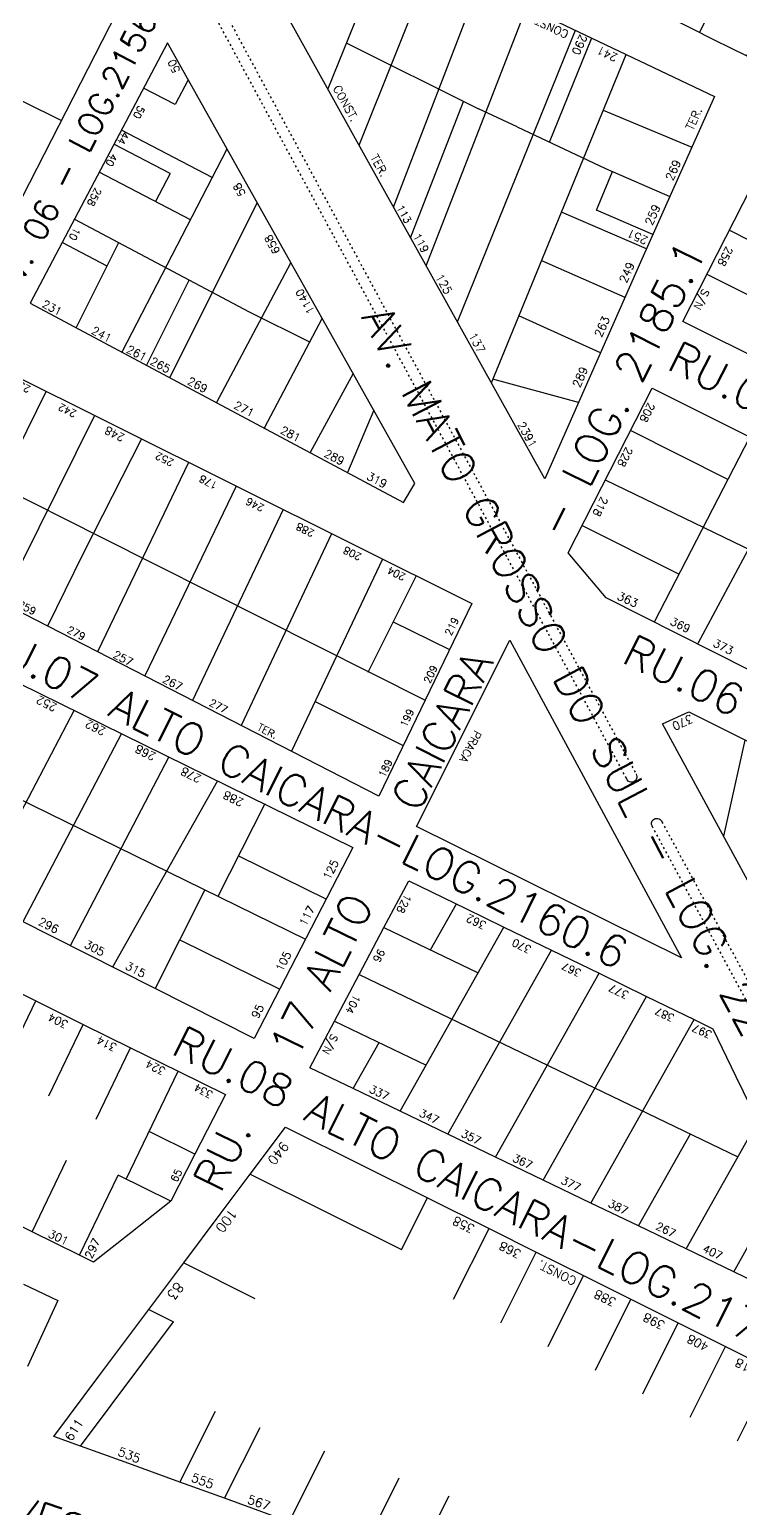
# Model space of a CAD drawing. Extents: x 714896 to 749292, y 8417558 to 8447149.
# Drawn here: x 741716.8 to 741851.2, y 8424112.7 to 8424392.5 of the extents above; entities that cross this region are included whole.
import ezdxf

# ---------------------------------------------------------------- set-up
doc = ezdxf.new("R2010")
doc.units = 0
doc.header["$MEASUREMENT"] = 0
doc.linetypes.add('ACAD_ISO03W100', pattern=[30, 12, -18])
for name, color, linetype in [('LOTE', 7, 'CONTINUOUS'), ('NUM-PORTA', 7, 'CONTINUOUS'), ('QUADRA', 6, 'CONTINUOUS'), ('TEXTO', 7, 'CONTINUOUS'), ('TEXTODERUA', 3, 'CONTINUOUS')]:
    doc.layers.add(name, color=color, linetype=linetype)
doc.styles.add('ROMANS', font='ROMANS.SHX', dxfattribs={"height": 1.5})

msp = doc.modelspace()

# ---------------------------------------------------------------- linework, layer by layer
at = {"layer": 'LOTE', "color": 7}
for p, q in [((741784.49, 8424409.34, 536.97), (741773.19, 8424381.32, 533.15)), ((741847.81, 8424400.89, 0.31), (741843.5, 8424392)), ((741776.69, 8424389.99, 534.14), (741801.7, 8424377.5, 534.92)), ((741744.3, 8424378.36), (741738.34, 8424381.46, 533.24)), ((741808.98, 8424374.12, 535.03), (741801.7, 8424377.5, 534.92)), ((741825.29, 8424377.29, 535.56), (741842.04, 8424370.3, 534.74)), ((741751.35, 8424364.54, 533.1), (741734.15, 8424373.5, 533.24)), ((741808.98, 8424374.12, 535.03), (741825.71, 8424366.23, 535.07)), ((741743.39, 8424365.3, 533.24), (741732.75, 8424370.84, 533.24)), ((741754.13, 8424369.92, 533.05), (741734.26, 8424331.47, 533.05)), ((741747.21, 8424356.55, 533.1), (741729.95, 8424365.54, 533.24)), ((741825.71, 8424366.23, 535.07), (741837.86, 8424360.92, 534.74)), ((741743.34, 8424326.62, 533.05), (741759.86, 8424359.71, 533.05)), ((741834.67, 8424353.77, 534.74), (741824.02, 8424358.36)), ((741725.26, 8424356.63, 533.24), (741758.33, 8424339.13, 533.08)), ((741833.45, 8424351.03, 534.74), (741817.37, 8424357.96, 534.73)), ((741849.14, 8424354.54, 534.82), (741931.92, 8424312.85, 535.49)), ((741731.46, 8424347.77, 533.17), (741722.93, 8424352.21, 533.24)), ((741725.63, 8424336.08, 533.05), (741733.69, 8424352.23, 533.05)), ((741752.17, 8424321.91, 533.05), (741766.23, 8424348.38, 533.05)), ((741813.62, 8424348.83, 534.48), (741829.4, 8424341.87, 534.74)), ((741738.93, 8424328.97, 533.05), (741746.99, 8424345.13, 533.05)), ((741844.9, 8424346.22, 534.82), (741862.41, 8424337.41, 534.96)), ((741758.33, 8424339.13, 533.08), (741769.74, 8424333.45, 533.06)), ((741772.1, 8424337.92, 533.05), (741761.16, 8424317.11, 533.05)), ((741824.74, 8424331.33, 534.74), (741809.34, 8424338.37, 534.12)), ((741657.27, 8424333.36, 530.79), (741730.43, 8424296.38, 530.46)), ((741777.97, 8424327.46, 533.05), (741769.86, 8424312.47)), ((741820.61, 8424321.97, 534.74), (741804.41, 8424326.35, 533.24)), ((741719.92, 8424324.07, 530.79), (741702.52, 8424288.74, 529.69)), ((741729.08, 8424319.49, 530.79), (741711.57, 8424284.09, 529.69)), ((741781.89, 8424320.48, 533.05), (741776.91, 8424308.7)), ((741848.88, 8424307.38, 1064.27), (741830.41, 8424316.64, 531.37)), ((741737.96, 8424315.06, 530.79), (741726.87, 8424293.28, 530.35)), ((741835.01, 8424280.48, 536.7), (741852.98, 8424315.4, 532.9)), ((741746.84, 8424310.63, 530.79), (741729.67, 8424274.79, 529.69)), ((741861.71, 8424311.04, 532.9), (741843.19, 8424276.32, 536.68)), ((741755.87, 8424306.12, 530.79), (741738.58, 8424270.21, 529.69)), ((741825.66, 8424307.31, 531.34), (741911.09, 8424265.96, 534.2)), ((741764.75, 8424301.69, 530.79), (741747.63, 8424265.56, 529.69)), ((741773.92, 8424297.11, 530.79), (741756.83, 8424260.83, 529.69)), ((741839.72, 8424289.39, 1064.22), (741821.25, 8424298.65, 531.32)), ((741730.43, 8424296.38, 530.46), (741791.58, 8424265.62, 531.7)), ((741726.87, 8424293.28, 530.35), (741720.18, 8424279.66, 529.69)), ((741783.52, 8424292.32, 530.79), (741766.32, 8424255.96, 529.69)), ((741780.85, 8424270.91, 530.91), (741789.93, 8424289.12, 530.79)), ((741785.55, 8424280.44, 530.97), (741796.21, 8424275.19, 531.7)), ((741725.24, 8424263.74, 530.76), (741706.6, 8424228.18)), ((741770.67, 8424265.45, 530.51), (741787.44, 8424257.06, 531.7)), ((741734.17, 8424259.33, 530.76), (741715.53, 8424223.67)), ((741852.08, 8424258.07), (741848.03, 8424239.9)), ((741697.43, 8424255.49, 531.75), (741768.98, 8424220.37, 531.17)), ((741743.1, 8424254.93, 530.76), (741724.46, 8424219.16)), ((741752.33, 8424250.38, 530.76), (741732.49, 8424215.1)), ((741761.26, 8424245.98, 530.76), (741752.42, 8424228.5, 529.25)), ((741756.31, 8424236.18, 531.25), (741772.92, 8424228, 531.17)), ((741749.97, 8424229.71, 1.61), (741740.52, 8424211.05)), ((741745.2, 8424220.29, 531.52), (741764.1, 8424210.93, 531.17))]:
    msp.add_line(p, q, dxfattribs=at)
at = {"layer": 'LOTE', "color": 7, "linetype": 'ACAD_ISO03W100', "ltscale": 0.03, "elevation": 525.12}
for points in [[(741739.66, 8424421.82), (741831.49, 8424251.67), (741831.6, 8424251.46), (741831.67, 8424251.18), (741831.66, 8424250.92), (741831.54, 8424250.59), (741831.34, 8424250.35), (741831.06, 8424250.17), (741830.77, 8424250.09), (741830.48, 8424250.1), (741830.24, 8424250.18), (741830.03, 8424250.31), (741829.83, 8424250.52), (741829.68, 8424250.85), (741829.68, 8424250.85), (741738.14, 8424420.5)], [(741910.82, 8424100.47), (741861.67, 8424191.53), (741834.61, 8424241.67), (741834.51, 8424241.84), (741834.43, 8424242.13), (741834.44, 8424242.42), (741834.49, 8424242.61), (741834.56, 8424242.77), (741834.72, 8424242.97), (741834.95, 8424243.14), (741835.19, 8424243.23), (741835.41, 8424243.26), (741835.63, 8424243.24), (741835.88, 8424243.16), (741836.08, 8424243.02), (741836.29, 8424242.78), (741836.38, 8424242.6), (741848.45, 8424220.24), (741896.39, 8424131.41), (741913.67, 8424099.35)]]:
    msp.add_lwpolyline(points, dxfattribs=at)
at = {"layer": 'LOTE', "color": 7, "flags": 128}
for points in [[(741779.1, 8424370.67), (741793, 8424405.32)], [(741785.63, 8424358.92), (741801.79, 8424401.13)], [(741791.81, 8424347.81), (741810.81, 8424396.83)], [(741797.7, 8424337.22), (741820.07, 8424392.4)], [(741815.13, 8424371.22), (741823.13, 8424390.94)], [(741804.13, 8424325.66), (741829.62, 8424387.84)], [(741746.76, 8424383.04), (741744.3, 8424378.36)], [(741788.86, 8424353.11), (741798.86, 8424378.92)], [(741824.02, 8424358.36), (741827.01, 8424365.66)]]:
    msp.add_lwpolyline(points, dxfattribs=at)
at = {"layer": 'LOTE', "color": 7, "linetype": 'CONTINUOUS', "flags": 128}
for points, elevation in [([(741722.77, 8424375.32), (741687.11, 8424392.98)], 536.15), ([(741711.47, 8424195.18), (741717.97, 8424208.7)], 535.3), ([(741720.44, 8424190.75), (741726.94, 8424204.27)], 535.3), ([(741729.4, 8424186.32), (741735.9, 8424199.84)], 535.3), ([(741735.05, 8424175.01), (741744.87, 8424195.41)], 535.3), ([(741748.06, 8424179.72), (741739.39, 8424184.02)], 535.3), ([(741717.26, 8424165.04), (741723.77, 8424178.55)], 535.3), ([(741726.22, 8424160.6), (741733.52, 8424175.77)], 535.3), ([(741743.5, 8424170.82), (741733.52, 8424175.77)], 535.3)]:
    msp.add_lwpolyline(points, dxfattribs=dict(at, elevation=elevation))
at = {"layer": 'LOTE', "color": 7, "elevation": 533.24, "flags": 128}
msp.add_lwpolyline([(741743.39, 8424365.3), (741740.6, 8424359.99)], dxfattribs=at)
at = {"layer": 'LOTE', "color": 7, "linetype": 'CONTINUOUS', "flags": 128}
for points in [[(741792.61, 8424218.36), (741797.52, 8424227.08)], [(741783.82, 8424222.58), (741801.62, 8424214.01)], [(741786.89, 8424187.83), (741806.51, 8424222.7)], [(741795.9, 8424183.49), (741815.5, 8424218.32)], [(741779.14, 8424213.74), (741850.77, 8424179.24)], [(741804.91, 8424179.15), (741824.49, 8424213.94)], [(741813.92, 8424174.81), (741833.48, 8424209.57)], [(741774.45, 8424204.91), (741791.8, 8424196.55)], [(741822.93, 8424170.47), (741842.47, 8424205.19)], [(741777.98, 8424192.12), (741782.89, 8424200.85)], [(741840.95, 8424161.79), (741854.5, 8424185.87)], [(741831.94, 8424166.13), (741841.76, 8424183.58)], [(741849.96, 8424157.45), (741859.78, 8424174.91)]]:
    msp.add_lwpolyline(points, dxfattribs=at)
at = {"layer": 'LOTE', "color": 7}
for points in [[(741758.53, 8424175.94), (741787.14, 8424161.66)], [(741787.14, 8424161.66), (741792.05, 8424171.46)], [(741796.97, 8424152.25), (741803.69, 8424165.66)], [(741805.91, 8424147.78), (741812.63, 8424161.19)], [(741745.95, 8424159.12), (741759.37, 8424152.43)], [(741814.86, 8424143.32), (741821.58, 8424156.73)], [(741823.81, 8424138.85), (741830.53, 8424152.27)], [(741739.36, 8424150.32), (741744.02, 8424147.99)], [(741726.42, 8424124.47), (741744.02, 8424147.99)], [(741832.76, 8424134.39), (741839.48, 8424147.8)], [(741841.71, 8424129.93), (741848.43, 8424143.34)], [(741850.66, 8424125.46), (741857.38, 8424138.87)], [(741745.22, 8424117.66), (741751.94, 8424131.07)], [(741753.68, 8424114.59), (741760.4, 8424128)], [(741765.9, 8424110.16), (741772.62, 8424123.57)], [(741780, 8424105.04), (741786.72, 8424118.46)], [(741789.4, 8424101.64), (741796.12, 8424115.05)]]:
    msp.add_lwpolyline(points, dxfattribs=at)
at = {"layer": 'QUADRA', "color": 6}
for points in [[(741814.08, 8424450.82), (741735.73, 8424490.37), (741720.84, 8424465.63), (741734.15, 8424447.76), (741797.19, 8424415.9), (741811.62, 8424408.25), (741846.28, 8424390.61), (741852.44, 8424387.53), (741869.61, 8424422.59), (741814.08, 8424450.82)], [(741671.5, 8424361.7), (741712.48, 8424443.83), (741716.26, 8424441.94), (741737.41, 8424403.88), (741707.11, 8424344.79), (741671.5, 8424361.7)], [(741832.57, 8424349.05), (741814.22, 8424307.49), (741777.51, 8424373.53), (741749.78, 8424423.58), (741751.44, 8424424.97), (741796.08, 8424403.86), (741846.32, 8424379.87), (741832.57, 8424349.05)], [(741716.89, 8424340.74), (741787.5, 8424303.05), (741789.66, 8424306.65), (741742.85, 8424390.01), (741716.89, 8424340.74)], [(741858.18, 8424372.29), (742009.58, 8424295.4), (741992.35, 8424261.52), (741840.35, 8424337.27), (741858.18, 8424372.29)], [(741666.35, 8424350.81), (741800.41, 8424283.89), (741782.82, 8424247.49), (741648.49, 8424316.48), (741666.35, 8424350.81)], [(741834.51, 8424324.66), (741985.91, 8424249), (741968.85, 8424212.76), (741825.84, 8424285.01), (741818.63, 8424293.5), (741834.51, 8424324.66)], [(741643.74, 8424303.77), (741777.96, 8424237.75), (741759.27, 8424201.58), (741626.1, 8424268.83), (741643.74, 8424303.77)], [(741841.45, 8424263.39), (741963.07, 8424202.55), (741945.29, 8424166.68), (741866.33, 8424206.29), (741836.47, 8424261.13), (741841.45, 8424263.39)]]:
    msp.add_lwpolyline(points, close=True, dxfattribs=at)
at = {"layer": 'QUADRA', "color": 6, "linetype": 'CONTINUOUS'}
msp.add_lwpolyline([(741840.06, 8424216.84), (741789.99, 8424241.75), (741807.61, 8424276.96), (741840.06, 8424216.84)], close=True, dxfattribs=at)
msp.add_lwpolyline([(741860.66, 8424152.3), (741849.96, 8424157.45), (741840.95, 8424161.79), (741831.94, 8424166.13), (741822.93, 8424170.47), (741813.92, 8424174.81), (741804.91, 8424179.15), (741795.9, 8424183.49), (741786.89, 8424187.83), (741777.98, 8424192.12), (741769.77, 8424196.07), (741774.45, 8424204.91), (741779.14, 8424213.74), (741783.82, 8424222.58), (741788.53, 8424231.46), (741799.31, 8424226.2), (741806.51, 8424222.7), (741815.5, 8424218.32), (741824.49, 8424213.94), (741833.48, 8424209.57), (741842.47, 8424205.19), (741846.03, 8424203.46), (741850.38, 8424194.42), (741854.5, 8424185.87)], dxfattribs=at)
at = {"layer": 'QUADRA', "color": 6, "linetype": 'CONTINUOUS', "elevation": 535.3}
msp.add_lwpolyline([(741709.01, 8424213.13), (741717.97, 8424208.7), (741726.94, 8424204.27), (741735.9, 8424199.84), (741744.87, 8424195.41), (741753.84, 8424190.98), (741748.06, 8424179.72), (741743.5, 8424170.82), (741735.93, 8424164.83), (741728.91, 8424159.27), (741728.91, 8424159.27), (741726.22, 8424160.6), (741717.26, 8424165.04), (741708.3, 8424169.47)], dxfattribs=at)
at = {"layer": 'QUADRA', "color": 6}
for points in [[(741765.9, 8424110.16), (741753.68, 8424114.59), (741745.22, 8424117.66), (741734.86, 8424121.41), (741726.42, 8424124.47), (741721.38, 8424126.3), (741730.1, 8424137.94), (741739.36, 8424150.32), (741745.95, 8424159.12), (741752.84, 8424168.33), (741758.53, 8424175.94), (741765.21, 8424184.85), (741779.63, 8424177.66), (741792.05, 8424171.46), (741803.69, 8424165.66), (741812.63, 8424161.19), (741821.58, 8424156.73), (741830.53, 8424152.27), (741839.48, 8424147.8), (741848.43, 8424143.34), (741857.38, 8424138.87)], [(741715.64, 8424155.09), (741722.13, 8424152.03), (741716.43, 8424139.55)]]:
    msp.add_lwpolyline(points, dxfattribs=at)

# ---------------------------------------------------------------- texts
at = {"layer": 'NUM-PORTA', "color": 7, "style": 'ROMANS'}
for s, height, rotation, p in [('290', 1.54, 245.5066, (741820.94, 8424391.79)), ('241', 1.541, 154.5683, (741828.17, 8424387.76)), ('50', 1.5, 115.7651, (741745.32, 8424384.75)), ('50', 1.39, 242.571, (741737.41, 8424378.24, -533.24)), ('44', 1.39, 242.571, (741734.41, 8424373.35)), ('40', 1.39, 242.571, (741732.23, 8424369.22)), ('269', 1.559, 65.846, (741838.41, 8424363.78)), ('258', 1.39, 242.571, (741729.24, 8424362.74)), ('58', 1.471, 118.9311, (741757.71, 8424361.47)), ('113', 1.4, 298.9412, (741786.14, 8424358.85)), ('259', 1.56, 65.8848, (741834.52, 8424355.32)), ('10', 1.39, 242.571, (741725.27, 8424355.2)), ('658', 1.474, 118.9563, (741764.24, 8424350.55, -533.05)), ('119', 1.5, 298.9595, (741789.23, 8424353.47)), ('251', 1.56, 155.8848, (741833.91, 8424353.18)), ('258', 1.473, 243.0893, (741848.57, 8424351.63)), ('249', 1.56, 65.8918, (741829.65, 8424344.42)), ('125', 1.56, 298.9521, (741793.49, 8424345.75)), ('1140', 1.474, 118.9563, (741770.76, 8424339.23, -533.05)), ('S/N', 1.473, 243.0893, (741844.12, 8424343.61)), ('231', 1.5, 332.0627, (741719.01, 8424340.13)), ('241', 1.526, 332.1118, (741728.33, 8424335.08)), ('263', 1.56, 65.8754, (741824.95, 8424334.16)), ('137', 1.561, 298.9699, (741799.76, 8424334.63)), ('261', 1.526, 332.1118, (741734.97, 8424331.54)), ('265', 1.526, 332.1118, (741739.44, 8424329.28)), ('289', 1.56, 65.8699, (741820.82, 8424324.64)), ('232', 1.378, 153.454, (741717.12, 8424324.93)), ('269', 1.526, 332.1118, (741746.47, 8424325.53)), ('242', 1.378, 153.454, (741725.83, 8424320.28)), ('271', 1.528, 332.1955, (741755.28, 8424320.96)), ('208', 1.479, 243.3105, (741833.82, 8424322.09)), ('248', 1.5, 153.4583, (741734.95, 8424315.81)), ('281', 1.53, 332.3549, (741764.05, 8424316.24)), ('2391', 1.5, 298.9699, (741809.01, 8424317.78)), ('228', 1.48, 243.3469, (741829.62, 8424313.67)), ('252', 1.378, 153.4583, (741744.22, 8424311.04)), ('289', 1.53, 332.3549, (741772.34, 8424311.82)), ('178', 1.378, 153.4584, (741752.49, 8424306.71)), ('319', 1.53, 332.3549, (741780.4, 8424307.51)), ('246', 1.378, 153.4632, (741761.33, 8424302.45)), ('218', 1.489, 243.7564, (741824.93, 8424304.29)), ('288', 1.378, 153.4752, (741770.8, 8424297.67)), ('208', 1.378, 153.4752, (741779.73, 8424293.21)), ('204', 1.378, 153.4843, (741788.07, 8424289.39)), ('363', 1.554, 335.5684, (741827.77, 8424284.78)), ('259', 1.39, 332.8197, (741714.4, 8424283.31)), ('219', 1.368, 64.1006, (741796.49, 8424277.69)), ('369', 1.515, 333.7863, (741837.79, 8424280.02)), ('279', 1.39, 332.8175, (741723.72, 8424278.51)), ('373', 1.509, 333.5394, (741845.92, 8424275.91)), ('257', 1.5, 332.8312, (741732.43, 8424273.76)), ('209', 1.367, 64.1488, (741792.48, 8424268.66)), ('267', 1.5, 332.8312, (741741.79, 8424269.11)), ('252', 1.548, 153.6468, (741722.13, 8424264.78)), ('277', 1.39, 332.8312, (741750.62, 8424264.7)), ('199', 1.368, 64.1007, (741788.02, 8424260.38)), ('262', 1.548, 153.6468, (741731.36, 8424260.24)), ('370', 1.565, 205.3878, (741841.79, 8424262.97)), ('268', 1.548, 153.6468, (741740.83, 8424255.5)), ('278', 1.548, 153.6468, (741749.45, 8424251.26)), ('189', 1.369, 64.0586, (741783.93, 8424250.87)), ('288', 1.548, 153.6468, (741757.44, 8424246.78)), ('125', 1.514, 62.8723, (741773.55, 8424231.47)), ('117', 1.514, 62.8723, (741769.05, 8424222.75)), ('128', 1.441, 242.3362, (741787.84, 8424229.07)), ('296', 1.542, 332.8117, (741718.28, 8424223.23)), ('362', 1.5, 154.368, (741803.32, 8424223.53)), ('305', 1.542, 332.8001, (741726.99, 8424218.92)), ('96', 1.441, 242.3362, (741782.82, 8424218.7)), ('370', 1.437, 154.368, (741811.82, 8424218.94)), ('315', 1.542, 332.7949, (741734.74, 8424214.85)), ('105', 1.514, 62.8783, (741764.59, 8424214.12)), ('367', 1.438, 154.3999, (741821.27, 8424214.49)), ('377', 1.486, 154.3642, (741830.27, 8424210.33)), ('95', 1.514, 62.8783, (741760.01, 8424205.24)), ('104', 1.442, 242.3134, (741778.18, 8424210.07)), ('387', 1.44, 154.4841, (741838.88, 8424205.98)), ('304', 1.502, 153.2921, (741724.23, 8424204.76)), ('314', 1.501, 153.2939, (741733.45, 8424200.42)), ('S/N', 1.442, 242.3134, (741773.92, 8424202.59)), ('397', 1.462, 155.1131, (741845.98, 8424202.83)), ('324', 1.501, 153.2939, (741742.66, 8424195.9)), ('334', 1.407, 151.6373, (741751.6, 8424191.39)), ('337', 1.485, 334.1531, (741780.88, 8424191.53)), ('347', 1.488, 334.3181, (741790.32, 8424186.99)), ('940', 1.811, 231.8341, (741764.56, 8424182.25)), ('357', 1.488, 334.353, (741798.26, 8424183.1)), ('367', 1.488, 334.3608, (741807.98, 8424178.47)), ('65', 1.407, 63.0338, (741744.63, 8424174.28)), ('377', 1.487, 334.3558, (741817.13, 8424174.25)), ('387', 1.487, 334.3658, (741826.06, 8424169.87)), ('100', 1.865, 231.5833, (741754.79, 8424169.56)), ('301', 1.528, 334.6578, (741720.15, 8424164.11)), ('358', 1.644, 153.5332, (741801.13, 8424166.14)), ('267', 1.486, 334.3642, (741835.08, 8424165.58)), ('297', 1.529, 64.6979, (741728.53, 8424159.77)), ('368', 1.646, 153.4923, (741809.91, 8424161.38)), ('407', 1.486, 334.3642, (741843.94, 8424161.31)), ('83', 1.875, 231.5724, (741744.63, 8424155.67)), ('388', 1.645, 153.4911, (741827.88, 8424152.26)), ('398', 1.643, 153.4938, (741837.11, 8424147.88)), ('408', 1.642, 153.4938, (741845.43, 8424143.79)), ('418', 1.641, 153.4946, (741854.53, 8424139.3)), ('611', 1.695, 56.817, (741724.71, 8424125.26)), ('535', 1.689, 338.6036, (741733.32, 8424122.79)), ('555', 1.682, 339.6668, (741747.21, 8424117.86)), ('567', 1.681, 341.2738, (741757.85, 8424113.68))]:
    msp.add_text(s, height=height, rotation=rotation, dxfattribs=at).set_placement(p)
at = {"layer": 'TEXTO', "style": 'ROMANS'}
for s, height, rotation, p in [('CONST.', 1.541, 154.5545, (741818.89, 8424392.16)), ('CONST.', 1.559, 298.9088, (741774.11, 8424381.44)), ('TER.', 1.558, 65.821, (741842.24, 8424373.33)), ('TER.', 1.56, 298.9312, (741781.2, 8424368.37)), ('TER.', 1.39, 332.8388, (741759.71, 8424260.04)), ('PRACA', 1.514, 242.3639, (741800.97, 8424260.05)), ('CONST.', 1.645, 153.4961, (741820.41, 8424156.26))]:
    msp.add_text(s, height=height, rotation=rotation, dxfattribs=at).set_placement(p)
at = {"layer": 'TEXTODERUA', "style": 'ROMANS'}
for s, height, rotation, p in [('TV. 06 - LOG.2156.8', 4.5, 62.6958, (741713.92, 8424341.75)), ('- LOG. 2185.1', 6, 63.5432, (741817.72, 8424295.77)), ('AV. MATO GROSSO DO SUL - LOG. 2205.0', 6, 297.9287, (741779.43, 8424338.12)), ('RU.05 AFONSO MENDES-LOG.2150.9', 6, 333.0351, (741837.04, 8424328.44)), ('RU.07 ALTO CAICARA-LOG.2160.6', 6, 333.4259, (741706.31, 8424275.35)), ('RU.06 ALTO CAICARA-LOG.2155.0', 6, 333.6702, (741828.52, 8424272.87)), ('CAICARA', 6, 63.5432, (741790.34, 8424244.13)), ('17 ALTO', 6, 63.5432, (741767.25, 8424197.36)), ('RU.08 ALTO CAICARA-LOG.2170.3', 6, 333.4259, (741743.28, 8424198.85)), ('RU.', 6, 63.5432, (741752.9, 8424172.11)), ('AV. HIDEVALDO ALVES BOA SORTE - LOG. 2102.9', 6, 341.3141, (741644.47, 8424132.82))]:
    msp.add_text(s, height=height, rotation=rotation, dxfattribs=at).set_placement(p)

doc.saveas('drawing.dxf')
